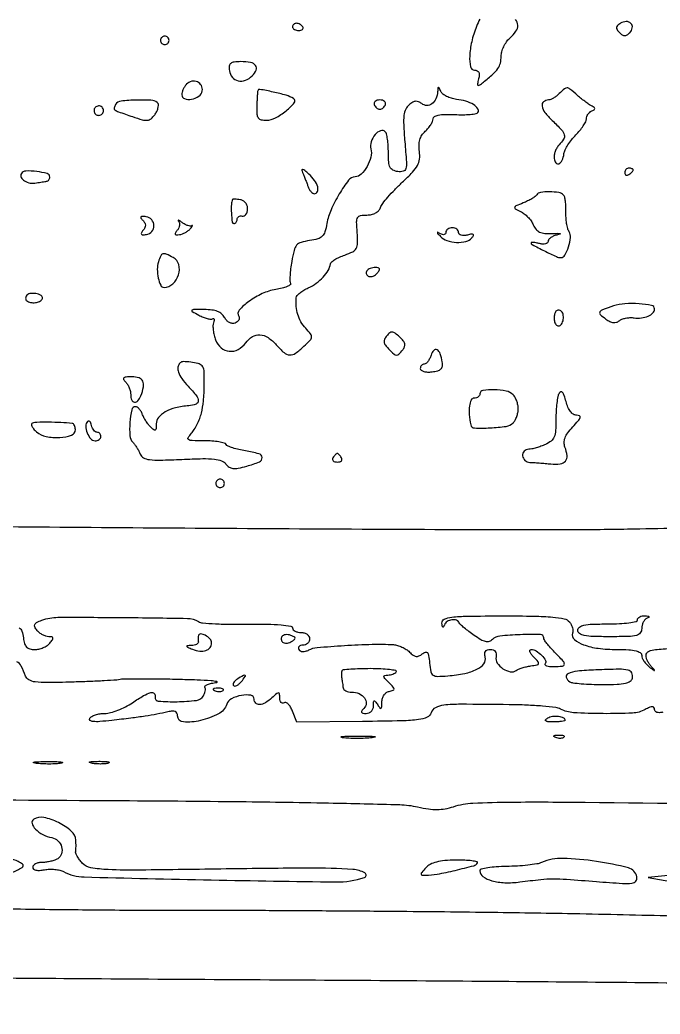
# Model space of a CAD drawing. Extents: x 0 to 5034, y 0 to 2560.
# Drawn here: x 4383 to 4533.3, y 233.4 to 466.8 of the extents above; entities that cross this region are included whole.
import ezdxf

# ---------------------------------------------------------------- set-up
doc = ezdxf.new("R2010")
doc.units = 0

msp = doc.modelspace()

# ---------------------------------------------------------------- linework, layer by layer
for points in [[(4537.041995, 347.460147, -0.001768), (4525.685855, 347.21774, -0.003921), (4510.896147, 347.070355, -0.001484), (4490.231346, 347.087808, -0.000825), (4411.924438, 347.515492, -0.000831), (4333.80723, 348.200801, -0.000043), (4256.765145, 349.011289, -0.136582)], [(4491.004903, 466.962956, 0.040462), (4490.174733, 465.25, 0.035088), (4489.063556, 461.661167, 0.046638), (4488.597594, 458.278936, 0.059714), (4488.787466, 455.771839, 0.358221), (4489.726544, 455, -0.104425), (4490.356179, 454.86705, -0.180546), (4490.734238, 454.49793, -0.129946), (4490.850275, 453.866255, -0.044782), (4490.695306, 452.942849, 0.012299), (4490.416768, 451.759546, 0.306926), (4490.537344, 451.465387, 0.309699), (4490.853857, 451.469969, 0.012435), (4491.824748, 452.192849, 0.015427), (4494.043634, 454.045642, 0.060703), (4495.220123, 455.379051, 0.089413), (4495.80286, 456.672315, 0.061326), (4496, 458.273584, -0.068599), (4496.145773, 459.331089, -0.042031), (4496.5875, 460.511876, -0.041391), (4497.234447, 461.629512, -0.057005), (4498, 462.5, 0.053282), (4499.458139, 464.133396, 0.164074), (4499.88592, 465.530857, 0.158313), (4499.385878, 466.934562, 0.048673)], [(4382.781745, 324.050696, -0.196009), (4383.454399, 323.291029, -0.055522), (4383.816422, 321.721422, 0.042171), (4384.086689, 320.388447, 0.121471), (4384.556946, 319.57861, 0.13906), (4385.306013, 319.143136, 0.062644), (4386.443978, 319, 0.056477), (4387.420227, 319.110625, 0.043403), (4388.441902, 319.440625, 0.044519), (4389.354832, 319.925407, 0.075377), (4390, 320.5, 0.019291), (4390.618453, 321.306569, 0.198558), (4390.709602, 321.707482, 0.319009), (4390.478191, 321.938582, 0.041804), (4389.744889, 322, -0.080664), (4389.080509, 322.107885, -0.044187), (4388.322266, 322.437687, -0.042583), (4387.592241, 322.919852, -0.052361), (4387.0083, 323.489999, -0.052843), (4386.465157, 324.306244, -0.235525), (4386.454583, 324.864754, -0.168262), (4386.916069, 325.333972, -0.025782), (4388.135855, 325.862322, -0.088624), (4391.92094, 326.552709, -0.003085), (4406.93285, 326.514533, -0.002225), (4422.308606, 326.312145, -0.134798), (4424.932497, 325.541719, 0.119177), (4425.853044, 325.240395, 0.00668), (4428.877593, 325.041256, 0.009971), (4432.518085, 324.923099, 0.007119), (4436.595461, 324.930172, -0.007036), (4441.074858, 324.938689, -0.018101), (4444.308084, 324.782181, -0.016223), (4446.600149, 324.512754, -0.371087), (4447, 324.048187, 0.18376), (4447.152196, 323.648055, 0.090529), (4447.5875, 323.307905, 0.070406), (4448.234698, 323.077396, 0.050437), (4449, 323, -0.072314), (4449.769411, 322.888136, -0.08892), (4450.416667, 322.5625, -0.10214), (4450.846791, 322.075754, -0.130775), (4451, 321.5, -0.103052), (4450.880765, 320.927627, -0.098802), (4450.542039, 320.440625, -0.09695), (4450.036055, 320.114295, -0.095165), (4449.440983, 320, 0.066335), (4448.889498, 319.926511, 0.139157), (4448.521966, 319.705456, 0.191089), (4448.393013, 319.377989, 0.138651), (4448.501671, 318.997296, 0.134693), (4448.876597, 318.648403, 0.109213), (4449.408752, 318.504495, 0.084608), (4450.069163, 318.585648, 0.049087), (4450.810688, 318.889743, -0.100887), (4452.779562, 319.469098, -0.005635), (4459.18159, 319.942528, -0.009567), (4465.714027, 320.226296, -0.021434), (4470.678571, 320.13403, -0.056624), (4471.629521, 319.966314, -0.03563), (4472.686984, 319.569575, -0.035485), (4473.684889, 319.022992, -0.05339), (4474.45645, 318.400693, 0.038739), (4475.317044, 317.664036, 0.122338), (4476.014877, 317.379588, 0.145954), (4476.689666, 317.479001, 0.064236), (4477.459614, 317.966482, -0.080822), (4478.186949, 318.394039, -0.32744), (4478.65433, 318.268334, -0.131149), (4478.962161, 317.56847, -0.01447), (4479.181735, 315.81579, 0.02577), (4479.481978, 313.791119, 0.193758), (4480.003704, 312.997431, 0.157298), (4480.991662, 312.697803, 0.01557), (4483.5, 312.820094, 0.029882), (4487.435479, 313.373083, 0.065952), (4490.299892, 314.357606, 0.108488), (4491.918733, 315.663761, 0.237189), (4492.242248, 317.181645, -0.060969), (4492.133678, 317.987076, -0.151402), (4492.301032, 318.551349, -0.167956), (4492.742037, 318.88601, -0.079251), (4493.456693, 319, -0.08496), (4494.145573, 318.882095, -0.145207), (4494.614179, 318.542273, -0.138747), (4494.834703, 317.988935, -0.074788), (4494.800843, 317.25, 0.198912), (4495.085847, 315.826556, 0.096583), (4496.417676, 314.487988, 0.098444), (4498.132438, 313.764818, 0.213336), (4499.5, 314.067082, -0.062519), (4500.048275, 314.375943, -0.020456), (4500.922137, 314.692196, -0.020022), (4501.930685, 314.9673, -0.021327), (4502.937062, 315.154182, 0.012947), (4504.448471, 315.408728, 0.272706), (4504.776947, 315.699865, 0.268794), (4504.684, 316.131599, 0.012649), (4503.615633, 317.25, -0.030847), (4503.01785, 317.923181, -0.081732), (4502.709414, 318.485937, -0.206819), (4502.733972, 318.838122, -0.280339), (4503, 319, -0.140276), (4504.202085, 318.655982, -0.060628), (4505.510078, 317.601338, -0.067454), (4506.397336, 316.40068, -0.333361), (4506.285714, 315.619048, 0.41748), (4506.287014, 315.38571, 0.12075), (4506.631845, 315.181845, 0.051545), (4507.351314, 315.043036, 0.021902), (4508.333333, 315, 0.021151), (4510.395673, 315.087279, 0.375648), (4510.822954, 315.53011, 0.202659), (4510.543036, 316.294447, 0.008611), (4508.5, 318.409091, -0.014673), (4507.54239, 319.424619, -0.019298), (4506.733564, 320.408381, -0.017061), (4506.130739, 321.261033, -0.145468), (4505.997238, 321.704545, 0.406357), (4505.220844, 322.496588, 0.013859), (4500.446682, 322.476104, 0.017266), (4495.691227, 322.159232, 0.172717), (4493.918309, 321.317801, -0.123968), (4493.175281, 320.873916, -0.130814), (4492.326421, 320.847015, -0.075739), (4491.222593, 321.287462, -0.019958), (4489.617801, 322.317801, -0.010254), (4488.399476, 323.208297, -0.01315), (4487.317937, 324.079292, -0.011028), (4486.456004, 324.844984, -0.10139), (4486.166667, 325.25, 0.206864), (4485.508034, 325.856967, 0.12016), (4484.419392, 325.963394, 0.109181), (4483.322023, 325.551317, 0.153833), (4482.662281, 324.75, -0.041752), (4482.444785, 324.318611, -0.439458), (4482.271848, 324.284948, -0.205155), (4482.13641, 324.515971, -0.019655), (4482.078947, 325.180568, -0.306609), (4482.635974, 326.093038, -0.077547), (4484.39906, 326.586534, -0.026367), (4488.005805, 326.822809, -0.002805), (4496.417527, 326.882405, -0.004201), (4503.763008, 326.831526, -0.018505), (4508.087716, 326.604988, -0.028087), (4510.809367, 326.206173, -0.170734), (4512.012068, 325.485459, -0.055356), (4512.430979, 324.849019, -0.04941), (4512.719303, 324.111752, -0.052382), (4512.8429, 323.389031, -0.096917), (4512.766849, 322.800546, 0.308883), (4513.176518, 321.361929, 0.08576), (4515.318554, 320.126653, 0.056099), (4518.793669, 319.276543, 0.03197), (4523.114307, 319, -0.011764), (4525.946512, 318.933353, -0.045746), (4527.681859, 318.691487, -0.091012), (4528.657823, 318.265635, -0.249448), (4529, 317.622445, 0.099102), (4529.124689, 316.99953, 0.044944), (4529.514063, 316.260558, 0.042123), (4530.080455, 315.529212, 0.044995), (4530.75, 314.920673, 0.00151), (4531.804434, 314.127785, 0.201569), (4531.957069, 314.089797, 0.591085), (4531.984827, 314.166021, 0.002446), (4531.25, 314.998228, -0.035542), (4530.77162, 315.618226, -0.032017), (4530.367188, 316.321146, -0.03348), (4530.087227, 316.999986, -0.081234), (4530, 317.533333, -0.182397), (4530.282234, 318.281276, -0.146063), (4531.01737, 318.741214, -0.045862), (4532.603559, 319.025484, -0.00445), (4536.5, 319.325216, 0.021524)], [(4533.963232, 304.280134, -0.051413), (4533.196213, 304.161823, -0.09143), (4532.564685, 304.245703, -0.132555), (4532.154764, 304.513085, -0.184359), (4532, 304.918552, 0.146141), (4531.862495, 305.378959, 0.255156), (4531.52066, 305.561593, 0.102261), (4530.889795, 305.425298, 0.018704), (4529.811169, 304.89894, -0.111697), (4526.830209, 304.077387, -0.013165), (4519.907056, 303.938052, -0.013333), (4512.989313, 304.165515, -0.108387), (4509.958637, 305.022137, 0.093841), (4508.80121, 305.385584, 0.008111), (4505.70903, 305.69867, 0.01046), (4501.978537, 305.936877, 0.00793), (4497.879268, 306.047543, 0.001796), (4486.460565, 306.133622, 0.027022), (4482.49064, 305.934618, 0.096728), (4480.547721, 305.34004, 0.195857), (4479.541691, 304.131357, -0.214348), (4478.609112, 303.08851, -0.073433), (4476.610538, 302.530543, -0.026174), (4472.738763, 302.24619, -0.002621), (4463.461393, 302.100213), (4447.97418, 301.937713), (4446.988963, 304.529031, 0.040155), (4446.538654, 305.476709, 0.066429), (4445.998853, 306.177262, 0.096646), (4445.459923, 306.537267, 0.242018), (4445.001873, 306.501157, -0.158152), (4444.622112, 306.408276, -0.191247), (4444.2943, 306.567342, -0.126845), (4444.072666, 306.984109, -0.059173), (4444, 307.595971, 0.023894), (4443.952527, 308.58884, 0.377254), (4443.724657, 308.802725, 0.186005), (4443.320376, 308.661739, 0.008053), (4442.171259, 307.654988, -0.048014), (4440.61393, 306.496431, -0.116812), (4439.259732, 306.061023, -0.224439), (4438.37461, 306.397267, -0.193925), (4438, 307.326807, 0.367829), (4437.215087, 308.249405, 0.085774), (4435.01626, 308.226959, 0.070717), (4432.646513, 307.434972, 0.201137), (4431.534402, 306.141329, -0.198308), (4429.617993, 303.887409, -0.061271), (4425.351141, 302.319102, -0.073879), (4421.361122, 301.989779, -0.395261), (4420, 303.442582, 0.122129), (4419.85142, 304.041801, 0.17581), (4419.450448, 304.40545, 0.115425), (4418.76078, 304.515849, 0.039182), (4417.75, 304.363676, -0.01035), (4415.161722, 303.819976, -0.008633), (4412.391927, 303.347128, -0.006797), (4409.040187, 302.880855, -0.002989), (4404.592784, 302.350658, -0.008474), (4401.749389, 302.07763, -0.043273), (4400.163125, 302.089861, -0.145686), (4399.484845, 302.363562, -0.379688), (4399.401801, 302.841111, -0.129817), (4399.871483, 303.286657, -0.04568), (4400.730563, 303.659576, -0.041615), (4401.79462, 303.914412, -0.037989), (4402.91947, 304, 0.064959), (4404.252571, 304.173928, 0.027121), (4405.980146, 304.734375, 0.026273), (4407.788757, 305.543054, 0.030819), (4409.404862, 306.5, -0.015534), (4412.040972, 308.171741, -0.07044), (4413.717304, 308.867581, -0.258894), (4414.512646, 308.661223, -0.263357), (4414.75, 307.880814, 0.455382), (4415.486019, 306.88161, 0.024989), (4419.879798, 306.743978, 0.024882), (4424.432378, 307.055889, 0.228629), (4426.056702, 308.091746, 0.046025), (4426.333521, 308.648245, 0.04909), (4426.496636, 309.234195, 0.054554), (4426.530697, 309.762356, 0.127935), (4426.415033, 310.13748, -0.389188), (4426.474258, 310.44756, -0.064038), (4427.055365, 310.774032, -0.042688), (4428.009092, 311.067636, -0.022537), (4429.231016, 311.275189, 0.849728), (4429.237954, 311.453289, 0.031808), (4427.867861, 311.642831, 0.009371), (4424.591065, 311.823678, 0.00353), (4420, 311.958384, 0.002352), (4415.137573, 312.043818, 0.003493), (4410.878125, 312.068855, 0.001561), (4407.246561, 312.053495, 0.069625), (4406.5, 311.943428, -0.056242), (4405.772363, 311.816246, -0.001784), (4402.772062, 311.644724, -0.003441), (4399.22729, 311.479217, -0.002378), (4395.213402, 311.338592, -0.00459), (4389.325865, 311.21443, -0.035475), (4386.577479, 311.376812, -0.090494), (4385.092294, 311.853264, -0.186523), (4384.308167, 312.763586, 0.034445), (4383.293942, 315.09002, 0.156926), (4382.257005, 316.114812, 0.186312)], [(4355.027412, 283.865158, 0.000363), (4403, 283.553224, -0.001049), (4433.36539, 283.314147, -0.002645), (4455.466049, 282.976845, -0.001678), (4472.166156, 282.577524, -0.049242), (4476.382308, 282.04489, 0.020032), (4478.902837, 281.57578, 0.037621), (4480.968618, 281.433546, 0.042575), (4482.852425, 281.606513, 0.035544), (4484.80088, 282.099299, -0.067686), (4489.351267, 282.944309, -0.010797), (4498.42574, 283.188016, -0.003947), (4515.702227, 283.142438, -0.000216), (4570, 282.547106, -0.000305)], [(4336.606575, 242.334389, 0.000042), (4363.474657, 242.054822, 0.00074), (4393.304016, 241.791157, 0.000449), (4428.594402, 241.563195, -0.000522), (4497.780219, 241.106157, -0.000834), (4556.910091, 240.555178, -0.000863)], [(4569.638363, 255.563272, 0.000429), (4534.801237, 256.453442, 0.001375), (4511.579141, 256.962969, 0.001743), (4491.453614, 257.27901, 0.001105), (4468, 257.513707, 0.000353), (4452.982282, 257.620176, 0.000426), (4438.871875, 257.698219, 0.000362), (4426.987855, 257.745219, 0.002885), (4421.5, 257.731283, -0.003863), (4410.719165, 257.724998, -0.001005), (4393.383084, 257.883681, -0.000403), (4375.174322, 258.101635, -0.019149)]]:
    msp.add_lwpolyline(points, format="xyb")
for points in [[(4447, 465.166667, 0.170324), (4447.111542, 464.848724, 0.094314), (4447.427703, 464.578125, 0.074868), (4447.899039, 464.395108, 0.055286), (4448.456011, 464.333333, 0.05773), (4448.976727, 464.393656, 0.124167), (4449.33303, 464.578125, 0.190804), (4449.471218, 464.850897, 0.16277), (4449.396994, 465.166667, 0.071639), (4449.130304, 465.485481, 0.05288), (4448.756842, 465.755208, 0.053298), (4448.339084, 465.938439, 0.076861), (4447.940983, 466, 0.087308), (4447.581686, 465.936779, 0.094392), (4447.276414, 465.755208, 0.100145), (4447.072214, 465.484563, 0.112153)], [(4524, 466, 0.044456), (4523.302215, 465.477831, 0.184043), (4523.065372, 465.01786, 0.182588), (4523.193742, 464.5145, 0.043652), (4523.758359, 463.841641, 0.047626), (4524.432016, 463.285401, 0.14551), (4524.991325, 463.108675, 0.150044), (4525.545495, 463.268517, 0.051726), (4526.2, 463.8, 0.155629), (4526.789428, 464.941597, 0.242925), (4526.460382, 465.973143, 0.20787), (4525.353044, 466.409654, 0.130525)], [(4416, 462, 0.099038), (4416.076342, 461.618362, 0.097945), (4416.29375, 461.29375, 0.097945), (4416.618362, 461.076342, 0.099038), (4417, 461, 0.099038), (4417.381638, 461.076342, 0.097945), (4417.70625, 461.29375, 0.097945), (4417.923658, 461.618362, 0.099038), (4418, 462, 0.099038), (4417.923658, 462.381638, 0.097945), (4417.70625, 462.70625, 0.097945), (4417.381638, 462.923658, 0.099038), (4417, 463, 0.099038), (4416.618362, 462.923658, 0.097945), (4416.29375, 462.70625, 0.097945), (4416.076342, 462.381638, 0.099038)], [(4432.180449, 454.840517, 0.140091), (4432.870107, 453.317827, 0.16419), (4434.222633, 452.50401, 0.146003), (4435.921792, 452.629576, 0.105811), (4437.524064, 453.666921, 0.092224), (4438.456293, 455.025267, 0.279383), (4438.319672, 456.092415, 0.181678), (4437.145104, 456.795137, 0.04496), (4434.871432, 457, 0.025438), (4433.26524, 456.918229, 0.144627), (4432.482032, 456.597209, 0.204742), (4432.146484, 455.969085, 0.058478)], [(4422.121855, 451.721855, 0.052282), (4421.692404, 451.1918, 0.03836), (4421.329545, 450.527239, 0.039077), (4421.081363, 449.836598, 0.066815), (4421, 449.230449, 0.31826), (4421.649932, 448.312801, 0.13145), (4423.250205, 448.189498, 0.102603), (4424.98141, 448.899081, 0.199882), (4425.788876, 450.124173, 0.169897), (4425.600704, 451.382916, 0.170353), (4424.668955, 452.248073, 0.156783), (4423.334712, 452.381749, 0.144549)], [(4481.070285, 449.95, -0.093919), (4480.680842, 448.306018, -0.127801), (4479.733601, 447.120447, -0.163128), (4478.50849, 446.715749, -0.173811), (4477.323794, 447.146238, 0.07069), (4476.610614, 447.585044, 0.124543), (4475.932, 447.696388, 0.107751), (4475.214021, 447.474402, 0.044577), (4474.372555, 446.89423, 0.113059), (4473.572506, 445.848147, 0.078259), (4473.171429, 444.40762, 0.041449), (4473.098486, 442.163628, 0.008494), (4473.365604, 438.203145, -0.004199), (4473.729146, 433.424592, -0.073789), (4473.605678, 431.88022, -0.27661), (4473.00743, 431.259311, -0.101691), (4471.743048, 431.18136, -0.076874), (4470.568844, 431.537594, -0.166068), (4469.904037, 432.191505, -0.098757), (4469.58101, 433.369432, -0.017696), (4469.5, 435.657598, 0.016128), (4469.4469, 437.303413, 0.020697), (4469.286786, 438.80978, 0.019044), (4469.057339, 440.033376, 0.139836), (4468.774166, 440.550099, 0.297922), (4467.668953, 440.788565, 0.128165), (4466.386286, 439.869887, 0.096278), (4465.462848, 438.188981, 0.139979), (4465.408627, 436.508037, -0.12643), (4465.397957, 434.609625, -0.064791), (4464.494433, 432.389796, -0.066966), (4463.119495, 430.579953, -0.190228), (4461.693296, 429.957674, 0.224198), (4460.160663, 429.166464, 0.027369), (4457.973272, 425.958259, 0.032471), (4456.041712, 422.236923, 0.061162), (4455.069849, 419, -0.031091), (4454.609875, 417.05018, -0.125383), (4453.982744, 416.011744, -0.127038), (4452.939961, 415.407308, -0.032283), (4451.010515, 415, 0.034663), (4448.996637, 414.564858, 0.14559), (4447.966626, 413.902841, 0.117105), (4447.346006, 412.702708, 0.0189), (4446.803189, 410.109064, 0.012445), (4446.551848, 408.371138, 0.016579), (4446.415481, 406.781646, 0.013857), (4446.383059, 405.47018, 0.138521), (4446.532336, 404.94768, -0.404158), (4446.458013, 404.606676, -0.048758), (4445.711847, 404.208114, -0.036598), (4444.547211, 403.822181, -0.019867), (4443.070527, 403.511915, 0.065192), (4439.893031, 402.53746, 0.049703), (4436.744814, 400.70514, 0.053988), (4434.495847, 398.675062, 0.332003), (4434.367645, 397.214154, -0.140751), (4434.487646, 396.787062, -0.124104), (4434.371676, 396.33795, -0.103131), (4434.028115, 395.934322, -0.07355), (4433.509511, 395.642023, -0.118834), (4432.853699, 395.556384, -0.094093), (4432.167372, 395.764443, -0.082904), (4431.533741, 396.243543, -0.06674), (4431.033589, 396.937238, 0.093813), (4430.35555, 397.778331, 0.082704), (4429.388182, 398.35848, 0.063708), (4428.06421, 398.693637, 0.030182), (4426.303799, 398.8, 0.002712), (4423.763278, 398.786222, 0.199238), (4423.389454, 398.62633, 0.491121), (4423.42548, 398.370208, 0.006655), (4425.022915, 397.487736, 0.025496), (4426.016756, 397.019349, 0.032664), (4426.975265, 396.697309, 0.034366), (4427.78162, 396.54213, 0.170368), (4428.225997, 396.639674, -0.17424), (4428.460413, 396.689285, -0.308422), (4428.600958, 396.562291, -0.117711), (4428.602081, 396.225648, -0.033863), (4428.447732, 395.724386, 0.090204), (4428.31318, 395.011259, 0.031538), (4428.37234, 393.965091, 0.030106), (4428.584602, 392.796882, 0.030857), (4428.934435, 391.672449, 0.124437), (4430.225752, 389.828484, 0.155584), (4432.137433, 389.012161, 0.149363), (4434.229008, 389.43973, 0.112494), (4436, 391, -0.09904), (4437.569666, 392.458887, -0.156473), (4439.339273, 392.89376, -0.133371), (4441.241115, 392.232464, -0.063907), (4443.186949, 390.5, 0.034411), (4445.00041, 388.683259, 0.168643), (4446.325905, 388.148661, 0.168225), (4447.699479, 388.549752, 0.034201), (4449.691155, 390.179581, 0.014971), (4451.132208, 391.616978, 0.167023), (4451.462353, 392.345019, 0.191831), (4451.249717, 393.072658, 0.020843), (4450.095036, 394.429581, -0.055103), (4448.971404, 395.949393, -0.056843), (4448.220755, 397.662532, -0.055021), (4447.858589, 399.550986, -0.046246), (4447.884846, 401.589485, -0.156637), (4448.106329, 402.090752, -0.03885), (4448.761309, 402.721222, -0.035933), (4449.662239, 403.360112, -0.029378), (4450.706845, 403.912291, 0.049234), (4452.584185, 405.00198, 0.049541), (4454.207972, 406.435678, 0.053808), (4455.379994, 408.006621, 0.100552), (4455.896582, 409.5, -0.187614), (4456.147692, 409.955831, -0.034349), (4456.941073, 410.531495, -0.03273), (4458.016485, 411.110064, -0.0246), (4459.264985, 411.607216, 0.030958), (4461.150378, 412.385877, 0.153697), (4461.972586, 413.165102, 0.127805), (4462.279861, 414.353631, 0.018814), (4462.182519, 416.857216, -0.012945), (4462.054904, 419.377278, -0.132792), (4462.30007, 420.382022, -0.22506), (4462.967912, 420.863535, -0.045516), (4464.463904, 421, 0.054312), (4465.568674, 421.120359, 0.070785), (4466.520107, 421.47671, 0.080542), (4467.239725, 422.035717, 0.104344), (4467.669522, 422.75, -0.08021), (4468.166805, 423.673786, -0.014049), (4469.415936, 425.21218, -0.014923), (4471.000611, 426.947903, -0.012907), (4472.762726, 428.674442, 0.014168), (4475.186197, 431.060998, 0.064335), (4476.361175, 432.651553, 0.099949), (4476.830403, 434.123918, 0.063838), (4476.797555, 435.925987, -0.040962), (4476.702551, 437.411858, -0.066328), (4476.892094, 438.661858, -0.073541), (4477.379935, 439.726224, -0.064752), (4478.172966, 440.656532, 0.033932), (4478.872125, 441.381329, 0.034405), (4479.463309, 442.190836, 0.036563), (4479.874805, 442.964362, 0.104328), (4480, 443.557838, -0.26503), (4480.310401, 444.1023, -0.083947), (4481.216224, 444.45051, -0.046442), (4482.748012, 444.614543, -0.014691), (4485.049739, 444.578821, 0.013476), (4487.016385, 444.543519, 0.019732), (4488.745147, 444.627363, 0.015648), (4490.131162, 444.793383, 0.220134), (4490.538729, 445.062664, 0.302621), (4490.508083, 445.959825, 0.100029), (4489.494254, 446.903428, 0.065425), (4487.704927, 447.701376, 0.043436), (4485.5, 448.152925, -0.042803), (4484.301941, 448.396697, -0.044762), (4483.181584, 448.838672, -0.049088), (4482.29345, 449.399593, -0.121574), (4481.820285, 450, 0.006491), (4481.407937, 450.879424, 0.305488), (4481.245737, 450.973678, 0.372895), (4481.125465, 450.854599, 0.007805)], [(4438.849041, 450.169393, 0.035132), (4438.78485, 449.749141, 0.003885), (4438.713332, 448.778737, 0.004722), (4438.64801, 447.620763, 0.003806), (4438.599041, 446.375242, 0.026254), (4438.634517, 444.67074, 0.142351), (4438.953575, 443.81298, 0.184627), (4439.633149, 443.38051, 0.050418), (4440.920455, 443.250242, 0.126248), (4442.965671, 443.774799, 0.043923), (4445.513219, 445.48062, 0.049445), (4447.409048, 447.34347, 0.459811), (4447.241618, 448.339124, 0.065541), (4445.491189, 449.102691, 0.016431), (4442.464413, 449.867752, 0.008465), (4439.340002, 450.493915, 0.402271)], [(4509.642857, 449.5, -0.030489), (4508.994177, 448.925949, -0.031321), (4508.286086, 448.440625, -0.032985), (4507.62165, 448.101196, -0.101938), (4507.130446, 448, 0.17428), (4505.965264, 447.581143, 0.269345), (4505.60386, 446.60446, 0.121204), (4506.279184, 445.063446, 0.038472), (4507.966277, 443.182663, -0.013538), (4510.140285, 440.989429, -0.120277), (4510.804786, 439.813958, -0.212579), (4510.655283, 438.781529, -0.055725), (4509.586301, 437.443444, 0.062376), (4509.064467, 436.772187, 0.046977), (4508.663966, 435.926588, 0.047877), (4508.436055, 435.044198, 0.075848), (4508.43163, 434.264872, 0.12301), (4508.862127, 433.219117, 0.36307), (4509.562771, 433.048439, 0.18188), (4510.307612, 433.84258, 0.0606), (4510.74381, 435.403518, -0.075613), (4511.025274, 436.305794, -0.027628), (4511.67831, 437.477213, -0.026639), (4512.545491, 438.699457, -0.028773), (4513.517154, 439.789881, 0.023577), (4514.467541, 440.834389, 0.026978), (4515.270664, 441.91948, 0.02762), (4515.842809, 442.900482, 0.118746), (4516, 443.55303, -0.086525), (4516.092934, 444.086045, -0.06147), (4516.367188, 444.628598, -0.060383), (4516.77202, 445.098231, -0.075674), (4517.25, 445.416667, 0.036711), (4517.799571, 445.724086, 0.230498), (4517.958734, 445.993071, 0.262018), (4517.836341, 446.259037, 0.045445), (4517.342462, 446.552513, -0.037142), (4516.751356, 446.890633, -0.009942), (4515.865344, 447.514799, -0.010019), (4514.884061, 448.266422, -0.010194), (4513.939452, 449.052513, 0.007147), (4512.131079, 450.576166, 0.146558), (4511.47977, 450.847566, 0.208479), (4510.880583, 450.657416, 0.01676)], [(4400.552786, 446.08541, 0.099038), (4400.401684, 445.679226, 0.097945), (4400.417584, 445.244476, 0.097945), (4400.597789, 444.848514, 0.099038), (4400.91459, 444.552786, 0.099038), (4401.320774, 444.401684, 0.097945), (4401.755524, 444.417584, 0.097945), (4402.151486, 444.597789, 0.099038), (4402.447214, 444.91459, 0.099038), (4402.598316, 445.320774, 0.097945), (4402.582416, 445.755524, 0.097945), (4402.402211, 446.151486, 0.099038), (4402.08541, 446.447214, 0.099038), (4401.679226, 446.598316, 0.097945), (4401.244476, 446.582416, 0.097945), (4400.848514, 446.402211, 0.099038)], [(4405.458881, 446.933469, 0.079717), (4405.128545, 446.139961, 0.304856), (4405.306076, 445.663158, 0.070726), (4406.115295, 445.240496, 0.002546), (4409.420898, 444.089655, 0.013414), (4411.726119, 443.368714, 0.089921), (4412.915704, 443.253056, 0.152893), (4413.770053, 443.600128, 0.06261), (4414.638865, 444.520796, 0.039379), (4415.09633, 445.262514, 0.047219), (4415.400119, 446.02405, 0.053952), (4415.520488, 446.695424, 0.157068), (4415.40895, 447.147322, 0.242336), (4414.169743, 447.893033, 0.021928), (4410.4416, 447.976409, 0.022222), (4406.719821, 447.730692, 0.230681)], [(4466.191667, 446.925, 0.073624), (4466.399741, 446.514089, 0.066918), (4466.723802, 446.165781, 0.070382), (4467.110048, 445.930417, 0.102038), (4467.5, 445.85, 0.102038), (4467.889952, 445.930417, 0.070382), (4468.276198, 446.165781, 0.066918), (4468.600259, 446.514089, 0.073624), (4468.808333, 446.925, 0.159683), (4468.810399, 447.333474, 0.143818), (4468.571823, 447.684219, 0.107546), (4468.111023, 447.920344, 0.064908), (4467.5, 448, 0.064908), (4466.888977, 447.920344, 0.107546), (4466.428177, 447.684219, 0.143818), (4466.189601, 447.333474, 0.159683)], [(4525, 430.940983, 0.108972), (4525.078288, 430.586039, 0.182303), (4525.29375, 430.3746, 0.161196), (4525.6179, 430.343488, 0.082592), (4526, 430.5, 0.029505), (4526.382774, 430.768994, 0.035638), (4526.70625, 431.066025, 0.038439), (4526.934461, 431.34829, 0.151918), (4527, 431.559017, 0.210953), (4526.92554, 431.727648, 0.081139), (4526.70625, 431.870461, 0.061769), (4526.382849, 431.967655, 0.042167), (4526, 432, 0.105053), (4525.618444, 431.918938, 0.099167), (4525.29375, 431.688914, 0.09642), (4525.076123, 431.345238, 0.093332)], [(4383.327856, 430.721466, 0.259527), (4383.287567, 429.840958, 0.140088), (4384.041869, 429.015669, 0.097438), (4385.395254, 428.509833, 0.089269), (4386.88402, 428.531643, -0.003671), (4387.557714, 428.657976, -0.003475), (4388.245618, 428.776823, -0.003452), (4388.855882, 428.873569, -0.012164), (4389.25, 428.923489, 0.112609), (4389.536271, 429.020246, 0.089968), (4389.779688, 429.237934, 0.084164), (4389.943391, 429.542094, 0.081635), (4390, 429.886501, 0.335922), (4389.378647, 430.706984, 0.037514), (4386.931049, 431.201831, 0.037435), (4384.384906, 431.328376, 0.253225)], [(4449.353257, 431, -0.005842), (4449.644824, 430.300003, -0.003101), (4449.990435, 429.426562, -0.003086), (4450.332746, 428.52916, -0.004784), (4450.615988, 427.75, 0.041967), (4450.917427, 427.080375, 0.050535), (4451.311428, 426.514063, 0.058458), (4451.733744, 426.124423, 0.158403), (4452.116631, 426, 0.301895), (4452.838588, 426.479624, 0.168108), (4452.909949, 427.577363, 0.087709), (4452.177621, 429.120274, 0.056741), (4450.853901, 430.595012, 0.010958), (4449.865486, 431.434386, 0.105015), (4449.376249, 431.684664, 0.530897), (4449.208468, 431.539715, 0.072253)], [(4504.329756, 425.724539, -0.098875), (4503.962925, 425.331313, -0.021302), (4503.180379, 424.818158, -0.02145), (4502.206875, 424.292739, -0.019035), (4501.152861, 423.829663, 0.007406), (4499.460292, 423.132534, 0.220077), (4499.158215, 422.796366, 0.357429), (4499.296445, 422.457941, 0.015113), (4500.537924, 421.833163, -0.05768), (4501.38861, 421.310134, -0.035496), (4502.259818, 420.518712, -0.035245), (4503.020563, 419.60058, -0.052009), (4503.537924, 418.691817, 0.068985), (4504.192763, 417.627022, 0.114275), (4505.025945, 416.988209, 0.088808), (4506.20943, 416.686774, 0.029777), (4508, 416.664016, -0.007759), (4509.254746, 416.703315, -0.066617), (4509.810938, 416.637804, -0.729596), (4509.818324, 416.514603, -0.03961), (4509.25, 416.344465, 0.041987), (4508.388918, 416.082224, 0.05451), (4507.660937, 415.695366, 0.06571), (4507.161962, 415.250077, 0.179636), (4507, 414.813818, -0.21377), (4506.840339, 414.457441, -0.118582), (4506.4125, 414.227952, -0.080456), (4505.765974, 414.165886, -0.047766), (4505, 414.289749, 0.014681), (4504.232966, 414.466449, 0.025607), (4503.5875, 414.561267, 0.024763), (4503.103073, 414.583147, 0.412932), (4503, 414.479622, 0.280522), (4503.263883, 414.046292, 0.00378), (4506.165462, 412.575063, 0.006772), (4508.972919, 411.225258, 0.109085), (4509.993123, 411, 0.27185), (4510.946536, 411.559738, 0.04968), (4511.795103, 413.513324, 0.049817), (4512.260734, 415.687852, 0.16779), (4511.946268, 417.08694, -0.074287), (4511.620423, 417.846446, -0.024666), (4511.369977, 419.035154, -0.023935), (4511.218761, 420.398469, -0.025051), (4511.201854, 421.749321, 0.019618), (4511.199707, 423.046397, 0.024359), (4511.091754, 424.24807, 0.023813), (4510.907879, 425.225652, 0.138848), (4510.654965, 425.678368, 0.158242), (4509.509618, 426.262354, 0.037602), (4507.34757, 426.44106, 0.035876), (4505.220371, 426.30383, 0.223902)], [(4432.918758, 424.661516, 0.108311), (4432.629126, 423.528444, 0.021779), (4432.64813, 421.434278, 0.015268), (4432.821628, 419.352775, 0.381292), (4433.216978, 419, 0.126873), (4433.515597, 419.077013, 0.100763), (4433.769987, 419.29375, 0.089701), (4433.940998, 419.617961, 0.076764), (4434, 420, -0.128497), (4434.094393, 420.36123, -0.126343), (4434.353835, 420.632812, -0.11013), (4434.744473, 420.769909, -0.080873), (4435.204545, 420.75, 0.163427), (4435.666527, 420.805399, 0.120703), (4436.068608, 421.132935, 0.093259), (4436.347665, 421.694776, 0.06287), (4436.454545, 422.404671, 0.08593), (4436.341901, 423.162403, 0.087403), (4435.981192, 423.833192, 0.090241), (4435.424916, 424.324101, 0.099662), (4434.75, 424.566187, 0.009083), (4434.073345, 424.652974, 0.014348), (4433.490198, 424.700139, 0.008279), (4433.010933, 424.717136, 0.288543)], [(4411.845508, 419.754492, -0.068431), (4412.279159, 419.182569, -0.120642), (4412.437529, 418.614706, -0.118008), (4412.316945, 418.029109, -0.063765), (4411.920399, 417.404087, 0.037917), (4411.498675, 416.809506, 0.312146), (4411.518785, 416.495696, 0.240195), (4411.844997, 416.346003, 0.026127), (4412.694193, 416.425622, 0.182332), (4413.968571, 417.132496, 0.1824), (4414.458379, 418.504797, 0.178581), (4413.922536, 419.880456, 0.176859), (4412.619301, 420.585369, 0.020659), (4411.736836, 420.67785, 0.224686), (4411.413368, 420.549055, 0.36038), (4411.397507, 420.276169, 0.037936)], [(4420.241324, 419.559042, -0.130326), (4420.445452, 419.129553, -0.081842), (4420.457289, 418.570427, -0.072342), (4420.28036, 417.970055, -0.06552), (4419.935517, 417.422302, 0.030011), (4419.489332, 416.813833, 0.26564), (4419.472219, 416.493841, 0.286732), (4419.735647, 416.333613, 0.033439), (4420.454315, 416.390416, 0.053928), (4421.126906, 416.564652, 0.0355), (4421.853478, 416.899812, 0.035593), (4422.522062, 417.332446, 0.056015), (4423.018456, 417.801789, 0.010664), (4423.366265, 418.231753, 0.053877), (4423.52771, 418.494376, 0.576628), (4423.488609, 418.551215, 0.1382), (4423.350343, 418.500343, -0.180633), (4422.983373, 418.398859, -0.055852), (4422.412099, 418.514185, -0.047698), (4421.750386, 418.798732, -0.036969), (4421.092009, 419.225708, 0.010022), (4420.514931, 419.645759, 0.058995), (4420.185417, 419.822072, 0.639899), (4420.124699, 419.763778, 0.092803)], [(4483, 416.940983, -0.144512), (4482.898283, 416.596402, -0.182297), (4482.632812, 416.400358, -0.132257), (4482.228509, 416.395318, -0.065956), (4481.75, 416.587687, 0.009528), (4481.101927, 416.93746, 0.546835), (4481.003932, 416.880704, 0.195888), (4481.072009, 416.689389, 0.004656), (4481.722373, 415.974331, 0.128453), (4483.261985, 414.991993, 0.066762), (4485.519946, 414.583233, 0.068266), (4487.731023, 414.784008, 0.164253), (4489.112762, 415.63587, 0.043331), (4489.500529, 416.195295, 0.401023), (4489.435906, 416.455681, 0.190724), (4489.049465, 416.529133, 0.016673), (4488.057151, 416.304694, -0.04696), (4487.251084, 416.173018, -0.085781), (4486.590129, 416.241384, -0.12864), (4486.161821, 416.492387, -0.198766), (4486, 416.883369, 0.133328), (4485.884397, 417.30919, 0.100509), (4485.559375, 417.67199, 0.087528), (4485.073186, 417.916096, 0.072803), (4484.5, 418, 0.06887), (4483.926682, 417.920655, 0.085131), (4483.440625, 417.688914, 0.099915), (4483.115626, 417.344827, 0.140337)], [(4415.5, 410, 0.080344), (4415.241103, 408.251344, 0.050872), (4415.478136, 406.199542, 0.05298), (4416.046615, 404.498535, 0.299729), (4416.817388, 404.015313, 0.182178), (4418.884063, 404.847563, 0.131638), (4420.22823, 406.964206, 0.140358), (4420.28863, 409.367551, 0.20939), (4419.007546, 410.995961, 0.017683), (4417.336115, 411.81583, 0.176122), (4416.570547, 411.871049, 0.220952), (4416.042202, 411.415466, 0.02925)], [(4464.439699, 407.902432, 0.224307), (4464.34949, 407.10226, 0.259634), (4464.912648, 406.594515, 0.153551), (4465.957775, 406.677327, 0.124203), (4466.870817, 407.344344, 0.031082), (4467.350581, 408.001551, 0.224487), (4467.398805, 408.379874, 0.276877), (4467.139755, 408.60512, 0.043901), (4466.440135, 408.666667, 0.045576), (4465.820558, 408.610073, 0.045718), (4465.222161, 408.442173, 0.049747), (4464.729936, 408.195636, 0.113856)], [(4384.487659, 401.980032, 0.086456), (4384.347192, 401.629461, 0.102024), (4384.345313, 401.272696, 0.11056), (4384.481778, 400.965717, 0.11748), (4384.733688, 400.754232, 0.085984), (4385.764165, 400.443417, 0.076224), (4386.8851, 400.477903, 0.087776), (4387.803236, 400.82141, 0.194412), (4388.25, 401.404671, 0.34024), (4387.96037, 402.116771, 0.094491), (4386.74709, 402.546191, 0.079865), (4385.313066, 402.535234, 0.215807)], [(4522.359313, 399.649533, 0.009078), (4519.810152, 398.774931, 0.175644), (4519.179401, 398.24752, 0.350645), (4519.268978, 397.646073, 0.029278), (4520.570166, 396.572352, 0.041677), (4521.498351, 396.005742, 0.08367), (4522.316734, 395.754548, 0.105599), (4523.042443, 395.812407, 0.101028), (4523.69422, 396.161188, -0.084487), (4524.318577, 396.52212, -0.03973), (4525.218132, 396.777051, -0.037885), (4526.227241, 396.899757, -0.043479), (4527.197054, 396.859358, 0.060628), (4528.942307, 396.846396, 0.074336), (4530.515476, 397.2684, 0.093955), (4531.613121, 398.015864, 0.198964), (4532, 398.949611, 0.358682), (4531.321347, 399.773939, 0.030202), (4528.385961, 400.166241, 0.035357), (4525.067756, 400.172176, 0.06094)], [(4508.754232, 398.266312, 0.084697), (4508.436116, 397.221291, 0.082939), (4508.479003, 396.121909, 0.104464), (4508.84371, 395.288862, 0.234312), (4509.437328, 394.972506, 0.26629), (4510.162879, 395.360605, 0.1021), (4510.575922, 396.472687, 0.093314), (4510.533019, 397.735512, 0.201974), (4509.980032, 398.512341, 0.086456), (4509.629461, 398.652808, 0.102024), (4509.272696, 398.654687, 0.11056), (4508.965717, 398.518222, 0.11748)], [(4469.108865, 392.631174, 0.062446), (4468.610403, 391.850058, 0.147001), (4468.507178, 391.173255, 0.123667), (4468.791566, 390.474748, 0.038186), (4469.536911, 389.605946, 0.011469), (4470.83568, 388.365431, 0.167142), (4471.409624, 388.117135, 0.220657), (4471.937544, 388.314204, 0.021614), (4472.874024, 389.348208, 0.080432), (4473.308937, 390.086746, 0.153634), (4473.354453, 390.767056, 0.114881), (4472.991659, 391.486889, 0.034922), (4472.139851, 392.373437, 0.024234), (4471.079722, 393.243253, 0.139346), (4470.407302, 393.49769, 0.190282), (4469.815821, 393.320386, 0.05274)], [(4479.531949, 388.100663, -0.037808), (4479.208104, 387.296664, -0.048095), (4478.78712, 386.61707, -0.056154), (4478.337565, 386.146831, -0.175698), (4477.932612, 386, 0.113592), (4477.576856, 385.918122, 0.100286), (4477.273955, 385.686738, 0.093958), (4477.070704, 385.340793, 0.08617), (4477, 384.933578, 0.249719), (4477.204679, 384.549316, 0.081602), (4477.807813, 384.273366, 0.058686), (4478.696507, 384.139948, 0.036601), (4479.75, 384.183578, 0.035049), (4481.096907, 384.435118, 0.128088), (4481.849123, 384.855367, 0.170021), (4482.182424, 385.511998, 0.074676), (4482.166426, 386.5, 0.042661), (4481.676595, 388.414056, 0.173978), (4480.933033, 389.332967, 0.362104), (4480.16768, 389.218189, 0.10533)], [(4420.591607, 386.258274, 0.156255), (4420.08723, 385.278465, 0.125857), (4420.188312, 384.092225, 0.076466), (4420.967385, 382.624687, 0.026756), (4422.5, 380.783426, -0.018516), (4424.421383, 378.550935, -0.163181), (4424.861829, 377.344716, -0.327966), (4424.344197, 376.599711, -0.061871), (4422.620874, 376.239313, 0.039967), (4419.538461, 375.734071, 0.067592), (4417.109467, 374.771393, 0.091555), (4415.54765, 373.469409, 0.175077), (4415, 371.953322, -0.018236), (4414.959456, 370.842039, -0.245359), (4414.751846, 370.506549, -0.315309), (4414.402834, 370.532931, -0.026245), (4413.694046, 371.178571, -0.032699), (4413.145628, 371.811305, -0.019697), (4412.577059, 372.625893, -0.019688), (4412.073676, 373.483826, -0.032327), (4411.725431, 374.25, 0.04298), (4411.403732, 374.91958, 0.050558), (4410.986595, 375.485937, 0.058039), (4410.541769, 375.875292, 0.151915), (4410.140791, 376, 0.35339), (4409.248116, 375.279037, 0.033707), (4408.815044, 372.305812, 0.035482), (4408.795364, 369.190288, 0.180397), (4409.49323, 367.634152, -0.035136), (4409.966965, 367.081081, -0.019654), (4410.466503, 366.348933, -0.019529), (4410.915483, 365.565473, -0.029915), (4411.23559, 364.851579, 0.185114), (4411.985372, 364.010018, 0.08874), (4413.388975, 363.575975, 0.037153), (4415.919687, 363.452836, 0.005485), (4421.040949, 363.640479, -0.006537), (4425.90019, 363.808291, -0.031875), (4428.649637, 363.691974, -0.060566), (4430.343359, 363.300769, -0.147232), (4431.361313, 362.542318, 0.087426), (4432.123453, 361.82041, 0.121494), (4433.005673, 361.506265, 0.075207), (4434.240834, 361.567889, 0.017862), (4436.25, 362.050422, 0.028011), (4439.221428, 363.05968, 0.326809), (4439.830985, 364.041452, 0.31684), (4439.083066, 364.948067, 0.027204), (4435.977837, 365.619535, -0.017567), (4434.398349, 365.929356, -0.022848), (4432.979483, 366.328939, -0.021409), (4431.853384, 366.75668, -0.154052), (4431.41882, 367.131352, 0.192299), (4430.960464, 367.470672, 0.022418), (4429.6896, 367.744835, 0.024321), (4428.085487, 367.93665, 0.017597), (4426.285995, 368, -0.005771), (4423.409188, 368.033206, -0.12623), (4422.605069, 368.259406, -0.425807), (4422.49056, 368.726639, -0.042201), (4423.267101, 369.75, 0.0466), (4423.925794, 370.634069, 0.022804), (4424.602023, 371.867188, 0.0224), (4425.193358, 373.223227, 0.030157), (4425.596897, 374.5, 0.038465), (4426.08245, 377.346736, 0.019373), (4426.276704, 380.987378, 0.012812), (4426.238149, 384.474032, 0.189396), (4425.758226, 385.575107, 0.130962), (4424.828175, 386.113758, 0.033275), (4423.103097, 386.459841, 0.03082), (4421.37862, 386.580481, 0.20105)], [(4407.8, 381.8, -0.062206), (4408.259641, 381.209158, -0.039117), (4408.6475, 380.42375, -0.038823), (4408.91209, 379.577103, -0.056383), (4409, 378.8, 0.091942), (4409.23215, 377.548192, 0.285694), (4409.887561, 377.052529, 0.249604), (4410.70722, 377.39741, 0.079392), (4411.393011, 378.581787, 0.042933), (4411.990433, 380.654745, 0.160658), (4411.825225, 381.98226, 0.208362), (4410.95157, 382.744728, 0.076826), (4409.3, 383, 0.016096), (4407.945288, 382.956379, 0.153786), (4407.4125, 382.75, 0.371337), (4407.345331, 382.390964, 0.064899)], [(4491, 379, -0.134061), (4490.895882, 378.618657, -0.100462), (4490.603169, 378.29375, -0.087278), (4490.165315, 378.075117, -0.072375), (4489.649086, 378, 0.29207), (4488.933248, 377.542854, 0.076635), (4488.537469, 376.172491, 0.053036), (4488.492671, 374.15659, 0.030507), (4488.843476, 371.75, 0.344931), (4489.72009, 371.010517, 0.020405), (4493.430603, 371.026698, 0.024337), (4497.155747, 371.377259, 0.162124), (4498.8, 372.2, 0.070395), (4499.259976, 372.811593, 0.038897), (4499.6475, 373.664375, 0.037889), (4499.911715, 374.607922, 0.049362), (4500, 375.5, 0.049362), (4499.911715, 376.392078, 0.037889), (4499.6475, 377.335625, 0.038897), (4499.259976, 378.188407, 0.070395), (4498.8, 378.8, 0.148581), (4497.194413, 379.657214, 0.042464), (4494.357006, 379.972066, 0.042103), (4491.707899, 379.816859, 0.373015)], [(4509.598904, 379.160029, 0.091081), (4509.294154, 378.378754, 0.016796), (4509.051926, 376.845258, 0.017533), (4508.88989, 375.008935, 0.015175), (4508.84617, 373.074869, -0.016583), (4508.777568, 370.376338, -0.083389), (4508.44196, 368.909805, -0.12717), (4507.717982, 367.9462, -0.061563), (4506.394649, 367.133953, -0.019338), (4505.335204, 366.69988, -0.017518), (4504.210163, 366.333099, -0.017846), (4503.179987, 366.076158, -0.052232), (4502.452947, 366, 0.204125), (4501.39815, 365.550656, 0.218903), (4501.032028, 364.496758, 0.188274), (4501.584581, 363.405858, 0.175082), (4502.75, 362.936164, -0.00747), (4503.637792, 362.89049, -0.002558), (4504.92284, 362.798509, -0.002542), (4506.340034, 362.682527, -0.002936), (4507.689455, 362.557194, 0.054312), (4509.864623, 362.579017, 0.191676), (4511.070114, 363.233371, 0.204097), (4511.451759, 364.502702, 0.061919), (4510.975086, 366.5, -0.090867), (4510.781071, 367.586415, -0.090847), (4510.984864, 368.671126, -0.068004), (4511.634381, 369.852443, -0.02845), (4512.800563, 371.25, 0.010885), (4514.103269, 372.704182, 0.097178), (4514.523949, 373.447525, 0.367331), (4514.366117, 373.839476, 0.121574), (4513.715683, 374, -0.145517), (4512.971252, 374.221341, -0.083668), (4512.277663, 374.860984, -0.063981), (4511.679738, 375.878901, -0.037459), (4511.223028, 377.219113, 0.019234), (4510.805243, 378.608918, 0.09183), (4510.399784, 379.327658, 0.290102), (4509.99911, 379.455706, 0.192797)], [(4385.952919, 372.15296, 0.289512), (4385.728086, 371.877025, 0.137705), (4385.801088, 371.40548, 0.072756), (4386.206372, 370.776704, 0.034651), (4386.889678, 370.095682, 0.129418), (4389.138487, 368.989781, 0.064079), (4392.333801, 368.760431, 0.072264), (4395.094366, 369.321768, 0.316449), (4396, 370.609406, 0.051543), (4395.944459, 371.146753, 0.067036), (4395.779688, 371.612761, 0.082579), (4395.536605, 371.940258, 0.169431), (4395.25, 372.072334, 0.012648), (4392.612377, 372.259531, 0.009222), (4389.6743, 372.339217, 0.00636), (4386.973548, 372.328285, 0.076828)], [(4398.858762, 372.531807, 0.209671), (4398.445644, 371.457449, 0.08112), (4398.782488, 369.862555, 0.082028), (4399.603751, 368.47276, 0.221884), (4400.616631, 368, 0.070596), (4401.145317, 368.07502, 0.086212), (4401.593635, 368.29375, 0.100221), (4401.893366, 368.618661, 0.137184), (4402, 369, 0.091527), (4401.929527, 369.381757, 0.095859), (4401.727789, 369.70625, 0.099498), (4401.42688, 369.923394, 0.107094), (4401.073324, 370, -0.152396), (4400.69488, 370.118089, -0.075023), (4400.323883, 370.466978, -0.063556), (4400.015788, 370.981665, -0.053), (4399.823324, 371.589711, 0.045837), (4399.653638, 372.153688, 0.103697), (4399.406613, 372.522208, 0.188527), (4399.128776, 372.639982, 0.207556)], [(4456.5, 364, 0.146489), (4456.397987, 363.620597, 0.191582), (4456.538811, 363.29375, 0.134005), (4456.925364, 363.072951, 0.063222), (4457.5, 363, 0.063222), (4458.074636, 363.072951, 0.134005), (4458.461189, 363.29375, 0.191582), (4458.602013, 363.620597, 0.146489), (4458.5, 364, 0.025622), (4458.235369, 364.382847, 0.032351), (4457.951311, 364.70625, 0.033983), (4457.686704, 364.937141, 0.163822), (4457.5, 365, 0.163822), (4457.313296, 364.937141, 0.033983), (4457.048689, 364.70625, 0.032351), (4456.764631, 364.382847, 0.025622)], [(4429, 358, 0.099038), (4429.076342, 357.618362, 0.097945), (4429.29375, 357.29375, 0.097945), (4429.618362, 357.076342, 0.099038), (4430, 357, 0.099038), (4430.381638, 357.076342, 0.097945), (4430.70625, 357.29375, 0.097945), (4430.923658, 357.618362, 0.099038), (4431, 358, 0.099038), (4430.923658, 358.381638, 0.097945), (4430.70625, 358.70625, 0.097945), (4430.381638, 358.923658, 0.099038), (4430, 359, 0.099038), (4429.618362, 358.923658, 0.097945), (4429.29375, 358.70625, 0.097945), (4429.076342, 358.381638, 0.099038)], [(4530.25, 326.337719, 0.113869), (4529.771682, 326.003208, 0.064373), (4529.367188, 325.418476, 0.059088), (4529.09311, 324.687147, 0.060204), (4529, 323.916667, -0.164212), (4528.656895, 322.900136, -0.168971), (4527.771739, 322.313889, -0.056485), (4525.889856, 322.053775, -0.006125), (4521.5, 322, -0.007659), (4517.597782, 322.059778, -0.041714), (4515.5, 322.3, -0.098409), (4514.396042, 322.758417, -0.250296), (4514, 323.5, -0.241448), (4514.377357, 324.235889, -0.103378), (4515.416667, 324.696429, -0.044348), (4517.386832, 324.938899, -0.008455), (4521, 325, 0.01259), (4523.756986, 325.069433, 0.022889), (4526, 325.285714, 0.020168), (4527.676067, 325.594567, 0.350432), (4528, 326, -0.174481), (4528.135046, 326.375212, -0.09916), (4528.514063, 326.683059, -0.077299), (4529.080514, 326.877201, -0.055301), (4529.75, 326.921053, -0.021021), (4530.416573, 326.862835, -0.185333), (4530.672067, 326.724694, -0.449116), (4530.648042, 326.54862, -0.051902)], [(4424.881579, 322.218615, 0.025866), (4424.844663, 321.889213, 0.014972), (4424.83273, 321.490781, 0.014938), (4424.844727, 321.089343, 0.024218), (4424.881579, 320.75, -0.228689), (4424.79358, 320.458353, -0.090813), (4424.451151, 320.199666, -0.065165), (4423.911568, 320.0114, -0.041378), (4423.25, 319.929715, 0.010185), (4422.281809, 319.871058, 0.474547), (4422.183192, 319.728066, 0.226295), (4422.354599, 319.535563, 0.005362), (4423.5, 319.0681, 0.063813), (4425.203179, 318.634458, 0.107897), (4426.663232, 318.770792, 0.149272), (4427.630603, 319.43891, 0.169088), (4428, 320.5, 0.18834), (4427.623444, 321.464209, 0.08079), (4426.517405, 322.331382, 0.112591), (4425.416082, 322.647432, 0.382895)], [(4444.515713, 322.025424, 0.191013), (4444.37394, 321.228674, 0.23802), (4444.834197, 320.646206, 0.152732), (4445.803525, 320.517896, 0.095806), (4446.881592, 320.92682, 0.03936), (4447.466726, 321.355474, 0.268353), (4447.580022, 321.680389, 0.227867), (4447.35823, 321.9802, 0.029854), (4446.615871, 322.317163, 0.058511), (4445.981629, 322.478786, 0.067768), (4445.358823, 322.477104, 0.078711), (4444.841624, 322.319872, 0.142196)], [(4434.02896, 312.03906, 0.044429), (4433.507686, 311.640546, 0.073916), (4433.159984, 311.21208, 0.108439), (4433.032091, 310.823706, 0.225585), (4433.13646, 310.530207, 0.234162), (4433.452534, 310.423579, 0.085026), (4433.916631, 310.569338, 0.06172), (4434.453252, 310.934292, 0.039407), (4434.979944, 311.475834, 0.011124), (4435.89468, 312.6293, 0.447869), (4435.839289, 312.911334, 0.273213), (4435.458847, 312.911828, 0.007952)], [(4458.589643, 314, 0.077797), (4458.517224, 313.72576, 0.021512), (4458.490482, 313.279688, 0.021178), (4458.503599, 312.765234, 0.020728), (4458.560134, 312.25, -0.001731), (4458.641957, 311.69846, -0.001195), (4458.730946, 311.073438, -0.001204), (4458.813631, 310.472027, -0.002466), (4458.875, 310, 0.167915), (4459.063025, 309.617694, 0.07963), (4459.514813, 309.29375, 0.065161), (4460.150011, 309.074049, 0.050758), (4460.877555, 309, -0.100342), (4462.616781, 308.647416, -0.131279), (4463.891914, 307.655544, -0.173184), (4464.297328, 306.370802, -0.189237), (4463.776206, 305.176206, 0.031089), (4463.251735, 304.582117, 0.276769), (4463.211331, 304.25, 0.264795), (4463.48682, 304.047389, 0.029114), (4464.3, 304, 0.10016), (4464.955173, 304.132574, 0.09935), (4465.509414, 304.509605, 0.097923), (4465.881014, 305.076582, 0.094326), (4466.015313, 305.75, -0.011938), (4466.047261, 306.728916, -0.327416), (4466.201904, 306.916542, -0.309569), (4466.436556, 306.830411, -0.011213), (4467, 306, 0.020983), (4467.52611, 305.256306, 0.398029), (4467.783597, 305.215933, 0.233178), (4467.950116, 305.51325, 0.011336), (4467.984687, 306.676676, -0.070024), (4468.113793, 307.549484, -0.077362), (4468.47794, 308.320794, -0.084846), (4469.023349, 308.889155, -0.112073), (4469.678593, 309.176676, 0.030371), (4470.621862, 309.418546, 0.33514), (4470.832437, 309.718352, 0.179355), (4470.64968, 310.163749, 0.010274), (4469.607164, 311.25, -0.011743), (4468.679088, 312.222712, -0.152026), (4468.469641, 312.67145, -0.393578), (4468.64913, 312.925564, -0.051524), (4469.369554, 313, 0.04521), (4469.982475, 313.055533, 0.045545), (4470.573856, 313.220312, 0.049594), (4471.05985, 313.462234, 0.114557), (4471.345492, 313.75, 0.523067), (4471.217222, 314.044891, 0.018261), (4469.763481, 314.279688, 0.02005), (4467.770018, 314.446562, 0.010856), (4465.309017, 314.5, 0.007198), (4462.80164, 314.463901, 0.011371), (4460.653951, 314.353125, 0.005483), (4458.866341, 314.20038, 0.271687)], [(4518.25, 314.20619, 0.013809), (4513.875954, 313.907773, 0.081409), (4511.661497, 313.322958, 0.381992), (4511.282173, 312.474381, 0.178824), (4512.08429, 311.447906, 0.107441), (4512.830455, 311.184368, 0.009725), (4514.808122, 310.973941, 0.012265), (4517.202241, 310.825253, 0.009287), (4519.83429, 310.775438, 0.009924), (4523.201393, 310.841094, 0.04379), (4525.168036, 311.091947, 0.087655), (4526.297862, 311.555386, 0.204908), (4526.805368, 312.293312, 0.167526), (4526.643791, 313.494291, 0.224964), (4525.790073, 314.160334, 0.060091), (4523.688484, 314.371052, 0.005099)], [(4428.8125, 309.316886, 0.051402), (4429.359369, 309.160852, 0.05415), (4429.916927, 309.123424, 0.060344), (4430.402231, 309.202593, 0.126455), (4430.729167, 309.395833, 0.296942), (4430.77538, 309.614691, 0.208169), (4430.592839, 309.799335, 0.077125), (4430.112848, 309.910055, 0.028489), (4429.416667, 309.921053, 0.018894), (4428.670344, 309.862007, 0.168741), (4428.37858, 309.720685, 0.470617), (4428.395823, 309.538436, 0.054073)], [(4511, 302.393011, -0.354457), (4510.874979, 302.238813, -0.017938), (4510.192187, 302.119945, -0.022094), (4509.304298, 302.037751, -0.013425), (4508.25, 302.015313, -0.013404), (4506.952663, 302.057329, -0.134771), (4506.444512, 302.229745, -0.458049), (4506.412012, 302.506965, -0.066116), (4506.909316, 302.922793, -0.109167), (4508.018734, 303.323861, -0.064643), (4509.432158, 303.324305, -0.073203), (4510.612341, 302.991397, -0.295614)], [(4510.729167, 298.395833, -0.126455), (4510.402231, 298.202593, -0.060344), (4509.916927, 298.123424, -0.05415), (4509.359369, 298.160852, -0.051402), (4508.8125, 298.316886, -0.054073), (4508.395823, 298.538436, -0.470617), (4508.37858, 298.720685, -0.168741), (4508.670344, 298.862007, -0.018894), (4509.416667, 298.921053, -0.028489), (4510.112848, 298.910055, -0.077125), (4510.592839, 298.799335, -0.208169), (4510.77538, 298.614691, -0.296942)], [(4465.727696, 298.270202, -0.015806), (4464.048239, 298.148479, -0.010474), (4462.11537, 298.110215, -0.010546), (4460.234338, 298.152063, -0.02012), (4458.727696, 298.278268, -0.180442), (4458.45162, 298.422293, -0.613017), (4458.504386, 298.559569, -0.021409), (4459.985512, 298.650253, -0.004873), (4462.5, 298.67186, -0.004587), (4465.006031, 298.645979, -0.026082), (4466.335636, 298.550546, -0.78507), (4466.351289, 298.416037, -0.062969)], [(4392.767909, 292.285474, -0.024559), (4391.487453, 292.154945, -0.012695), (4389.878422, 292.111345, -0.01259), (4388.218327, 292.150328, -0.018638), (4386.767909, 292.275269, -0.069146), (4386.205163, 292.425738, -0.756877), (4386.222448, 292.564056, -0.031761), (4387.352754, 292.662864, -0.005499), (4389.5, 292.690131, -0.005888), (4391.655786, 292.668409, -0.025342), (4392.934948, 292.575472, -0.556092), (4393.000181, 292.434198, -0.212532)], [(4403.761659, 292.31292, -0.041951), (4402.934218, 292.169017, -0.020826), (4401.869594, 292.119272, -0.020511), (4400.754739, 292.159391, -0.028254), (4399.761659, 292.292739, -0.082665), (4399.319562, 292.45659, -0.67161), (4399.339362, 292.605813, -0.053901), (4400.071102, 292.715166, -0.008901), (4401.5, 292.747817, -0.009782), (4402.938425, 292.726931, -0.038992), (4403.814362, 292.62839, -0.417468), (4403.916221, 292.476221, -0.285845)], [(4386.226366, 279.153548, 0.329704), (4385.843548, 278.173958, 0.129515), (4386.609748, 276.841985, 0.080179), (4388.361852, 275.561353, 0.072566), (4390.488516, 274.841754, -0.148998), (4391.920964, 274.101065, -0.133279), (4392.773282, 272.655563, -0.14326), (4392.746406, 271.057457, -0.177981), (4391.848393, 269.88514, -0.055968), (4391.172076, 269.555909, -0.026015), (4390.235153, 269.277141, -0.025382), (4389.210305, 269.08384, -0.032228), (4388.25, 269.015313, 0.04763), (4387.388895, 268.92718, 0.06733), (4386.660937, 268.676504, 0.08715), (4386.170053, 268.311053, 0.191537), (4386, 267.883423, 0.230589), (4386.20189, 267.468929, 0.113263), (4386.746091, 267.213581, 0.069008), (4387.612557, 267.148162, 0.031622), (4388.739357, 267.290507, -0.039003), (4389.917328, 267.421702, -0.031424), (4391.191063, 267.383633, -0.032423), (4392.368843, 267.196547, -0.067362), (4393.238836, 266.872179, 0.116696), (4398.035115, 265.601117, 0.001664), (4427.926793, 264.901957, 0.002254), (4457.192483, 264.446829, 0.080487), (4463.882128, 265.455029, 0.655623), (4463.990528, 266.535975, 0.112472), (4461.165809, 267.366943, 0.016552), (4450.933012, 267.663804, 0.002811), (4431.413272, 267.474051, -0.001054), (4411.320869, 267.208085, -0.013073), (4403.686633, 267.322723, -0.03355), (4399.61012, 267.765676, -0.166494), (4397.621552, 268.865686, -0.025598), (4396.980646, 269.651176, -0.030706), (4396.464443, 270.453336, -0.032009), (4396.123003, 271.166684, -0.14179), (4396.076701, 271.624841, 0.031152), (4396.130614, 272.0769, 0.010096), (4396.155015, 272.750213, 0.010022), (4396.152, 273.501586, 0.011103), (4396.118421, 274.226947, 0.199274), (4395.05454, 276.364249, 0.063451), (4392.037739, 278.378961, 0.063356), (4388.603273, 279.576624, 0.194986)], [(4360.202666, 269.146416, 0.284599), (4359.727648, 268.165479, 0.211426), (4360.340769, 267.095348, 0.096735), (4362.194781, 266.220414, 0.056889), (4364.6324, 265.890802, 0.00906), (4370.801969, 265.874578, 0.014166), (4376.106256, 266.107164, 0.013818), (4380.311275, 266.528163, 0.091246), (4382.315564, 267.168885, 0.013724), (4383.514178, 267.853325, 0.229186), (4383.75609, 268.227506, 0.283409), (4383.58681, 268.597585, 0.019816), (4382.569916, 269.220811, 0.130387), (4380.532084, 269.743098, 0.023343), (4376.578127, 269.525042, 0.025953), (4372.548936, 268.900975, 0.071571), (4369.855005, 267.922317, -0.06959), (4369.053855, 267.627693, -0.105117), (4368.31314, 267.624745, -0.103274), (4367.626013, 267.924457, -0.065331), (4366.98256, 268.521013, 0.121635), (4365.693566, 269.472719, 0.075625), (4363.859611, 269.927251, 0.072532), (4361.889647, 269.823085, 0.092173)], [(4478.275578, 267.75, 0.008845), (4477.336174, 266.675566, 0.179983), (4477.192617, 266.275603, 0.3785), (4477.396299, 266.050381, 0.027983), (4478.295791, 266, 0.046677), (4480.949511, 266.248277, 0.011679), (4485.209729, 267.155995, 0.005928), (4489.567463, 268.246178, 0.192379), (4490.427459, 268.882626, 0.513575), (4490.310953, 269.161823, 0.023786), (4489.124705, 269.376476, 0.022963), (4487.448103, 269.520235, 0.012252), (4485.367021, 269.551692, 0.018127), (4482.730131, 269.431266, 0.041753), (4480.773484, 269.104765, 0.056722), (4479.324649, 268.555904, 0.090046)], [(4505.5, 269, -0.060785), (4504.344921, 268.662297, -0.0127), (4502.251562, 268.372382, -0.013149), (4499.789451, 268.160309, -0.012096), (4497.25, 268.070285, 0.014503), (4494.853998, 267.973795, 0.023722), (4492.835938, 267.737232, 0.020348), (4491.298647, 267.417892, 0.344003), (4491, 267.035184, 0.247799), (4491.711184, 265.688295, 0.082442), (4493.800461, 264.718297, 0.060182), (4496.848402, 264.257867, 0.039584), (4500.39581, 264.433313, -0.00567), (4505.267404, 265.006908, -0.025026), (4508.152251, 265.168112, -0.019093), (4511.361586, 265.064089, -0.002356), (4518.347636, 264.537081, 0.003214), (4524.496791, 264.083821, 0.045185), (4526.708276, 264.135046, 0.203009), (4527.602958, 264.640254, 0.214824), (4527.835004, 265.618236, 0.289733), (4525.851972, 267.728713, 0.025563), (4518.346786, 269.260911, 0.031057), (4510.477161, 269.956626, 0.108407)], [(4536, 266.005372), (4530.5, 265.459152), (4534.5, 264.773382, 0.039722), (4540.467024, 264.232548, 0.009352), (4550.491006, 264.309877, 0.002922), (4561.190372, 264.655181, 0.40473), (4561.999035, 265.5, 0.389841), (4561.27035, 266.283672, 0.011571), (4556.396103, 266.552827, 0.020711), (4551.323486, 266.50518, 0.042354), (4547.38365, 265.968182, -0.026009), (4546.089035, 265.748464, -0.02587), (4544.77628, 265.663833, -0.026768), (4543.625035, 265.710912, -0.084965), (4542.88365, 265.91125, 0.091062), (4542.033768, 266.129908, 0.014132), (4540.290822, 266.20304, 0.015349), (4538.207198, 266.167568, 0.012818)]]:
    msp.add_lwpolyline(points, format="xyb", close=True)

doc.saveas('drawing.dxf')
